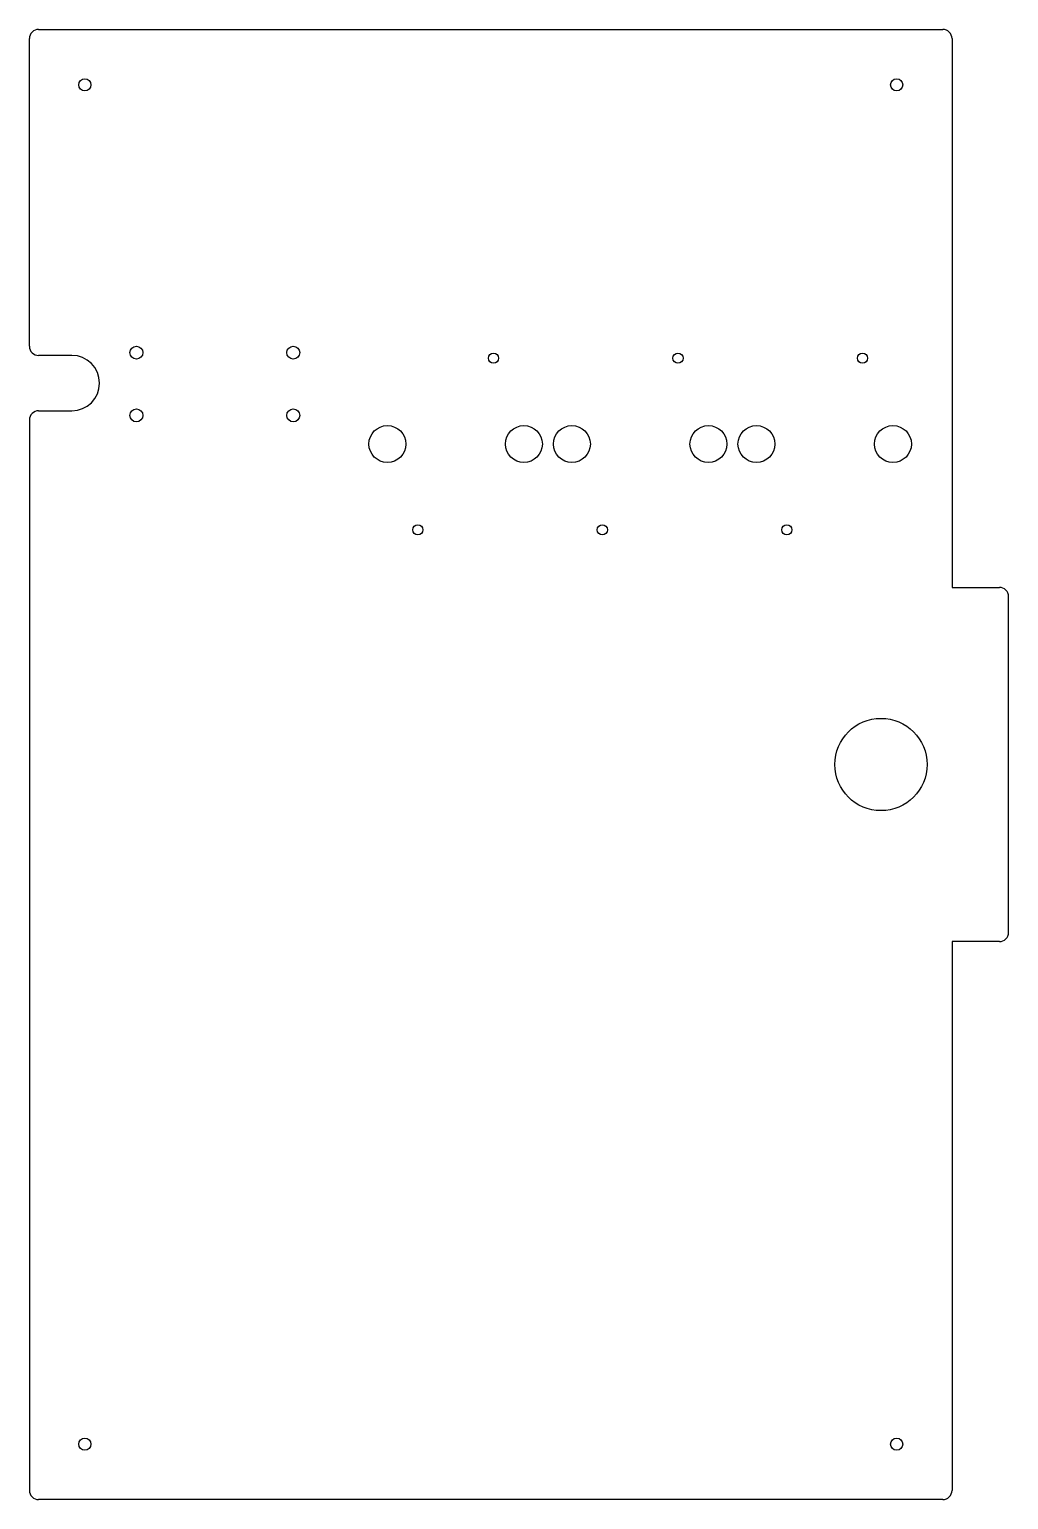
# Model space of a CAD drawing. Header units: millimetres. Extents: x -250 to 281, y -398 to 398.
import ezdxf

# ---------------------------------------------------------------- set-up
doc = ezdxf.new("R2010")
doc.units = ezdxf.units.MM

msp = doc.modelspace()

# ---------------------------------------------------------------- linework, layer by layer
at = {"color": 7, "linetype": 'Continuous', "lineweight": 25}
for p, q in [((-250, 226.67), (-250, 393.34)), ((-245, 398.34), (245, 398.34)), ((250, 393.34), (250, 96)), ((-227, 221.67), (-245, 221.67)), ((-245, 191.67), (-227, 191.67)), ((-250, 186.67), (-250, -393.34)), ((250, 96), (275.67, 96)), ((280.67, -91), (280.67, 91)), ((275.67, -96), (250, -96)), ((250, -96), (250, -393.34)), ((245, -398.34), (-245, -398.34))]:
    msp.add_line(p, q, dxfattribs=at)
for centre, radius in [((-220, 368.34), 3.3), ((220, 368.34), 3.3), ((-192, 223.17), 3.5), ((-107, 223.17), 3.5), ((1.5, 220.17), 2.75), ((101.5, 220.17), 2.75), ((201.5, 220.17), 2.75), ((-192, 189.17), 3.5), ((-107, 189.17), 3.5), ((-56, 173.67), 10), ((18, 173.67), 10), ((44, 173.67), 10), ((118, 173.67), 10), ((144, 173.67), 10), ((218, 173.67), 10), ((-39.5, 127.17), 2.75), ((60.5, 127.17), 2.75), ((160.5, 127.17), 2.75), ((211.5, 0), 25), ((-220, -368.34), 3.3), ((220, -368.34), 3.3)]:
    msp.add_circle(centre, radius, dxfattribs=at)
for centre, radius, start, end in [((-245, 393.34), 5, 90, 180), ((245, 393.34), 5, 0, 90), ((-245, 226.67), 5, 180, 270), ((-227, 206.67), 15, 270, 90), ((-245, 186.67), 5, 90, 180), ((275.67, 91), 5, 0, 90), ((275.67, -91), 5, 270, 0), ((-245, -393.34), 5, 180, 270), ((245, -393.34), 5, 270, 0)]:
    msp.add_arc(centre, radius, start, end, dxfattribs=at)

doc.saveas('drawing.dxf')
